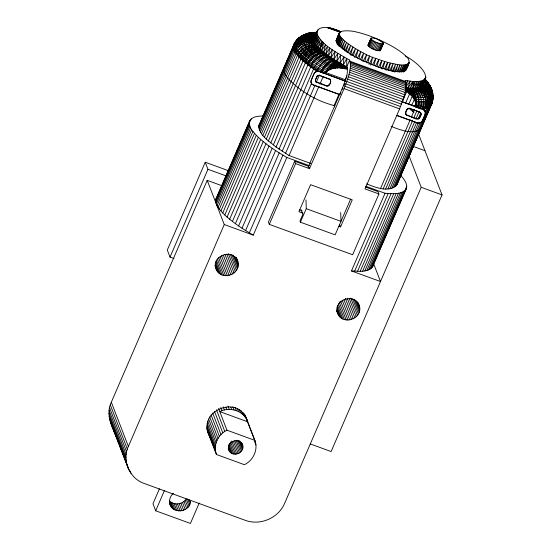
<?xml version="1.0" encoding="UTF-8"?>
<svg xmlns="http://www.w3.org/2000/svg" width="551" height="551" viewBox="0 0 551 551"><rect width="100%" height="100%" fill="white"/><g stroke="black" fill="none" stroke-linecap="round" stroke-linejoin="round"><path stroke-width="0.83" d="M347.137 68.971C339.175 68.861 332.811 63.999 326.337 59.969C320.2 55.878 314.104 51.539 309.187 45.988C300.591 39.335 307.313 29.699 316.784 33.101L313.815 39.093L316.983 31.097L313.994 38.088L313.898 40.209L314.841 42.73L316.804 45.602L321.584 50.458L333.872 59.46L346.731 66.864L346.765 58.571C336.027 51.973 323.196 45.96 317.052 34.369C315.806 22.777 335.366 28.742 340.311 31.538M311.219 83.16L310.881 82.023L311.232 80.405L314.153 73.648L315.351 72.133L317.156 71.354L319.084 71.54L345.773 81.272L318.995 71.299L316.109 71.396L314.063 73.414L310.881 81.087L311.708 83.959L313.243 85.047L339.933 94.779L340.911 92.527M315.42 80.756L315.489 79.406L317.376 75.797L315.427 80.191L315.585 79.64M420.909 113.265L419.697 112.135L409.972 108.588C406.672 107.121 403.731 114.264 407.058 115.345L416.776 118.892C420.096 119.822 422.817 113.472 419.607 111.901L409.317 108.23C406.707 108.726 405.26 112.741 405.839 114.215M396.376 115.359L417.396 123.025C422.583 124.547 423.698 117.322 425.248 114.16L425.262 111.405L424.084 109.959L402.209 101.852M425.248 114.16L425.172 111.164M320.007 71.761C310.482 64.55 296.362 58.041 293.855 45.216C296.886 36.132 307.575 31.986 316.563 32.592M347.268 67.36L345.119 66.23L343.087 67.229L342.743 68.172C331.805 62.222 320.847 55.816 312.024 46.911C304.91 42.427 305.185 29.506 316.178 33.983C307.665 35.856 313.547 45.347 317.913 48.433C326.523 56.429 336.799 62.366 347.137 67.821L345.863 68.689C334.388 62.587 322.852 56.03 313.615 46.745C307.093 41.931 306.611 32.144 316.722 32.633L312.252 32.605M118.844 443.383C114.443 430.538 104.476 416.219 111.316 402.223L207.204 180.349L222.501 185.935M409.021 155.733L421.205 187.306L284.605 503.394C278.434 518.133 260.072 525.936 245.154 520.282L144.472 483.564C129.671 478.757 121.695 460.512 128.376 446.42L224.257 224.553L207.204 180.349M307.052 33.652C282.319 41.497 323.678 64.315 330.82 69.185L334.781 65.156L338.583 63.145L338.314 62.421L336.523 61.932C331.158 63.489 327.191 68.386 324.966 73.283C328.623 68.785 334.856 67.649 340.353 67.952L343.452 65.865L345.119 66.23L335.125 60.5L326.612 54.804C319.477 54.267 312.176 60.286 310.654 67.015L276.065 147.048L289.048 155.54L310.874 163.495M309.483 168.647L308.574 166.299L294.689 161.229L295.591 163.585L309.483 168.647L344.072 88.608C347.185 79.661 352.275 69.729 349.651 60.114L346.765 58.571L343.321 65.032L343.962 57.008L340.029 63.179L340.67 55.093L336.875 61.319L337.784 53.33L333.872 59.46L335.036 51.574L331.034 57.607L332.219 49.673L328.375 55.768L329.808 47.944L325.903 53.964L327.618 46.284L323.637 52.187L325.593 44.638L321.584 50.458L323.74 43.019L319.759 48.777L321.936 41.297L318.161 47.152L320.406 39.658L316.804 45.602L319.222 38.219L315.695 44.121L318.285 36.876L314.841 42.73L317.555 35.588L314.235 41.421L316.873 33.742L313.898 40.209L316.763 33.136C306.838 33.37 310.117 43.302 315.509 47.276C324.773 56.319 336.186 62.766 347.571 68.737L345.863 68.689M294.689 161.229L268.42 222.019L269.322 224.367L352.647 254.755L378.916 193.966L365.031 188.903L399.62 108.871C402.733 99.917 407.823 89.985 405.199 80.37C439.967 86.872 423.244 65.417 405.529 56.05M249.679 120.883C247.867 127.563 254.266 132.977 258.357 137.33C266.925 145.25 276.802 151.587 286.844 157.462L253.274 235.132C242.433 228.755 231.668 221.908 222.728 212.968C219.332 209.111 214.367 204.187 216.116 198.553L249.679 120.883C252.413 116.171 258.77 116.123 263.578 115.944M406.321 188.704C401.7 195.295 391.988 193.477 385.039 193.27L351.469 270.94C358.419 271.147 368.13 272.972 372.758 266.374L406.321 188.704C408.002 183.559 403.731 178.875 400.611 175.273M338.018 313.974L336.819 310.771C340.05 328.017 366.739 318.299 358.171 303.057M336.523 61.932L332.108 58.585C324.856 58.303 319.608 65.287 316.791 71.231L310.654 67.015C313.436 60.638 319.401 55.072 326.612 54.804C321.853 50.499 308.842 42.916 315.124 35.588C307.396 30.636 294.957 37.034 303.27 45.774C311.122 55.617 322.197 62.194 332.866 68.558L337.818 64.315L339.471 63.654L341.654 64.336L341.84 64.984L337.577 67.925C326.399 62.869 315.93 55.458 307.389 46.559C301.673 42.627 301.824 32.475 310.351 32.977M216.44 454.499C212.92 445.215 218.134 434.284 226.95 430.186L254.893 440.373C258.419 449.657 253.205 460.588 244.389 464.693L216.44 454.499L207.741 431.943M228.259 448.245C230.166 459.589 248.026 452.454 241.627 442.894M423.044 83.27C421.136 90.233 411.218 87.919 405.832 87.664M169.556 503.118C171.781 514.606 190.205 512.595 190.577 501.19M215.124 265.616C217.762 284.206 246.104 273.943 236.338 257.944M415.681 106.515C418.044 99.049 414.779 87.306 405.295 87.857M366.642 183.834C374.535 187.085 390.232 193.663 397.051 184.316L431.64 104.284C435.373 95.502 431.281 85.563 424.966 79.137L425.861 80.474M415.495 107.211C420.833 105.861 427.865 107.865 431.881 103.065C434.684 96.136 430.193 87.733 423.457 84.992L423.423 81.644C430.117 83.883 434.856 92.534 432.046 99.042C427.686 103.209 420.909 102.279 415.371 102.08C413.897 96.997 409.668 93.326 405.302 90.66C413.443 92.189 436.185 93.87 425.076 79.551L429.222 84.627L430.972 88.566L430.572 87.933M428.699 84.386L425.42 79.654C437.501 92.754 434.711 104.27 415.392 100.916L414.738 100.282L413.284 93.842L409.455 88.36L414.249 88.539C421.067 92.651 422.824 101.825 420.22 108.953C424.463 106.963 432.225 107.438 432.631 101.012M295.811 41.291C299.902 36.063 307.596 34.417 313.574 37.144C307.981 32.97 292.953 36.931 297.375 45.712C303.932 56.911 315.833 63.565 326.412 70.411L326.075 72.064L325.4 72.036C316.419 65.776 278.358 45.03 304.696 34.775M276.065 147.048C269.467 141.263 258.398 135.298 258.949 125.27L294.413 43.391L296.803 40.065L299.2 38.618M294.413 43.391L258.701 126.406M423.368 82.574L425.944 76.995L422.5 85.205L425.227 78.724L421.832 85.997L424.525 79.44L420.916 86.679L423.595 80.053L419.745 87.23L422.328 80.604L418.333 87.664L420.819 81.018L416.68 87.974L419.201 81.272L414.8 88.153L417.396 81.417L412.692 88.201L414.18 81.41L410.378 88.126L412.933 81.348L407.857 87.919L410.316 81.114L405.674 86.934M397.051 184.316L431.894 103.147L432.294 100.792M422.114 125.773C417.245 137.137 398.283 129.292 391.155 126.317M431.894 103.147L396.534 185.343M417.575 107.817C419.958 101.109 418.147 92.54 411.962 88.518L411.597 89.517L406.314 88.918L405.081 88.284M416.315 88.429L421.054 87.285L422.927 85.88C430.186 88.973 433.961 97.947 431.123 105.303L427.969 107.638L422.521 108.822C425.654 101.715 423.099 92.444 416.315 88.429L414.249 88.539M373.977 65.535L375.761 58.351C367.751 57.469 314.711 26.916 352.977 31.235C367.118 34.093 380.596 39.775 393.104 46.876C397.925 49.762 402.733 52.834 406.624 56.932C411.149 60.424 408.484 65.844 406.046 69.784M377.029 66.657L378.799 59.501L375.761 58.351L372.428 64.942M380.038 67.69L381.809 60.555L378.799 59.501L375.5 66.113M370.706 65.128L372.703 57.118L368.984 64.426M382.876 69.033L384.763 61.519L381.809 60.555L378.53 67.188M367.834 63.048L369.659 55.823L366.298 62.373M385.721 69.846L387.635 62.373L384.763 61.519L381.154 68.909M364.79 61.698L366.656 54.459L362.895 61.726M388.462 70.549L390.404 63.117C396.224 63.985 403.869 67.222 408.973 63.014L406.025 69.777L404.73 70.941L402.388 71.609L399.103 71.761L392.636 71.01L378.888 67.312L360.512 59.666L352.117 55.134L345.084 50.561L339.912 46.27L337.68 43.708L336.337 40.533L337.467 38.35M361.8 60.293L363.701 53.048L360.313 59.57M391.065 71.127L393.049 63.744L389.894 70.445M358.88 58.84L360.836 51.594L357.441 58.096M356.056 57.359L358.067 50.113L354.3 57.325M393.517 71.582L395.556 64.253L392.078 71.713M330.634 82.003L330.552 80.115L329.34 78.986L319.614 75.439L318.457 75.329L317.466 76.031L318.457 75.329L319.614 75.439L330.263 79.633C331.668 81.934 329.346 86.514 326.419 85.736L315.771 81.541L316.791 82.43L326.509 85.97C329.567 86.7 331.137 82.478 330.552 80.115M419.607 111.901L421.06 113.809C420.461 115.834 419.538 119.484 416.687 118.658L406.962 115.111L405.75 113.981M353.356 55.851L355.423 48.612L351.841 55.472M395.79 71.906L397.898 64.632L394.454 72.112M258.722 127.66L293.311 47.62C296.266 40.375 306.57 35.705 313.285 40.361C305.929 37.427 295.997 41.173 293.6 48.977L259.011 129.01M406.314 88.918L409.021 93.236C419.042 96.391 441.089 92.63 424.229 80.205C425.895 82.526 426.453 86.493 423.478 88.015L421.054 87.285C427.865 90.564 431.474 99.132 428.967 106.274L429.277 106.984C433.782 100.006 429.394 89.896 422.121 86.645C428.547 90.977 432.714 99.49 429.277 106.984L394.695 187.023M350.553 55.141L352.922 47.104L349.355 53.95M425.048 111.288C430.655 103.857 428.182 92.003 419.724 87.802C427.831 89.751 431.199 100.44 427.969 107.638L393.38 187.677M397.884 72.098L400.054 64.887L396.989 71.623M425.324 107.39C427.79 100.365 424.773 91.748 418.147 88.181C426.44 89.951 429.628 100.95 426.398 108.168L425.324 107.39L423.905 110.117M348.384 52.82L350.588 45.602L347.034 52.441M372.758 266.374L373.123 265.189M294.055 47.414L293.311 47.62L293.29 46.374C296.238 39.135 306.37 34.754 313.113 39.176C305.764 36.056 295.68 39.72 293.311 47.62L294.165 50.43L296.087 53.619L300.901 59.012L310.654 67.015L314.056 67.856C317.011 62.235 322.411 56.429 329.264 56.684M432.308 102.142L431.64 104.284L432.067 103.175M346.152 51.319L348.425 44.114L344.898 50.947M399.764 72.16L402.023 65.004L398.986 71.754M314.456 43.026C307.362 40.602 298.986 44.176 295.522 50.761L294.165 50.43C297.251 43.033 306.191 39.335 313.739 41.649C306.328 38.901 296.748 42.813 294.165 50.43L259.576 130.47M344.113 49.838L346.469 42.654L342.97 49.487M401.424 72.085L403.78 64.997L400.763 71.754M342.288 48.398L344.719 41.235L341.262 48.068M279.04 149.149L314.056 67.856M340.69 47L343.19 39.865L339.781 46.704M402.85 71.878L405.309 64.853L402.32 71.623M406.053 69.77L409.241 62.249L406.5 68.207M264.459 137.178L299.048 57.139C301.879 50.561 309.152 45.802 316.391 46.904L316.694 46.057C309.207 43.157 300.447 48.268 297.437 55.341L262.848 135.381M339.037 46.456L341.902 38.556L338.541 45.396M404.028 71.54L406.597 64.584L403.304 72.105M311.68 38.088L313.209 38.102C305.833 34.789 295.797 38.453 293.29 46.374L293.835 45.933M337.915 45.182L340.862 37.316L337.556 44.17M295.219 42.337L293.538 45.237L293.952 44.59M337.04 43.99L340.077 36.152L336.833 43.019M424.58 108.561C427.783 101.356 424.8 92.313 418.147 88.181M432.308 102.266L433.017 97.052C433.885 105.978 421.983 105.599 416.039 105.11C414.986 99.731 415.378 93.381 410.736 89.448M266.312 139.045L300.901 59.012C303.711 52.524 310.688 47.558 317.913 48.433L318.202 47.689L316.391 46.904M404.957 71.079L407.65 64.185L404.365 71.706M423.333 82.533L424.78 78.841M405.75 86.073L407.83 80.797L405.612 83.325M315.076 45.43L315.447 44.5C307.926 41.828 299.124 46.442 296.087 53.619L261.498 133.659M336.434 42.882L339.547 35.085L336.372 41.966M412.692 88.201L415.378 81.445M314.235 41.421L317.052 34.369M337.219 38.811L338.176 36.483M338.817 34.933L340.091 31.827L337.033 38.722M336.413 41.098L339.285 34.107L336.179 41.008M405.626 70.487L408.443 63.661L405.502 70.432M336.027 40.96L339.285 33.232L335.917 40.932M336.606 39.431L339.554 32.475L336.558 39.397M228.631 170.769L205.241 162.242L167.297 250.044L170.018 257.097L174.054 258.564M170.018 257.097L207.961 169.295L205.241 162.242M215.751 199.744L250.319 119.815M215.661 201.046L249.231 123.376M250.216 121.227L251.235 118.871M215.854 202.458L249.417 124.788M216.323 203.98L249.885 126.31M217.066 205.599L250.629 127.928M218.079 207.314L251.649 129.643M219.367 209.118L252.937 131.448M220.917 211.005L254.486 133.335M261.277 120.986L262.634 117.845M263.316 116.268L264.335 113.912M268.413 104.47L269.095 102.899M270.451 99.752L271.471 97.396M272.153 95.819L273.172 93.463M275.555 87.96L276.23 86.383M277.249 84.028L277.931 82.45M279.288 79.31L280.307 76.947M284.392 67.511L285.067 65.941C280.955 70.432 286.162 76.348 289.268 79.771C301.817 92.354 317.638 101.37 334.877 105.792M286.417 62.814L287.429 60.479M288.104 58.916L289.117 56.574M289.792 55.017L290.804 52.676M222.728 212.968L256.298 135.298M260.403 132.02L295.522 50.761M224.794 215L258.357 137.33M227.102 217.094L260.664 139.424M229.65 219.236L263.213 141.566M232.426 221.433L265.988 143.763M268.413 140.973L303.002 60.941C305.929 54.15 314.525 47.365 321.949 51.147L321.536 51.629C314.401 51.277 308.092 56.65 305.33 62.917L270.741 142.957M235.415 223.665L268.984 145.994M273.296 144.982L307.885 64.949C310.626 58.792 316.563 53.233 323.63 53.289L324.174 52.951L321.536 51.629M238.617 225.931L272.187 148.26M242.02 228.217L275.583 150.547M245.601 230.518L279.171 152.847M282.202 151.27L311.735 82.932M249.362 232.825L282.925 155.155M285.542 153.398L315.076 85.068M316.088 82.726L319.456 74.929M289.048 155.54L318.919 86.424M319.931 84.089L323.299 76.286M269.322 224.367L295.591 163.585M159.418 488.813L152.971 503.738L155.692 510.791L190.412 523.45L199.235 503.029M155.692 510.791L164.515 490.369M339.196 93.808L334.133 105.523L334.677 106.935M344.595 81.314L346.958 75.852M308.14 167.29L343.163 86.259C345.25 80.067 349.058 73.021 346.565 66.451M342.205 89.524L342.853 88.022M343.824 85.77L344.802 83.518M367.985 45.072L371.147 38.047C375.575 37.812 380.445 40.016 383.434 43.267L380.307 50.685C375.878 50.919 371.009 48.715 368.02 45.464L368.226 44.803M368.55 44.052L371.147 38.047M368.02 45.464L370.899 38.322M368.323 45.953L371.243 39.197L370.933 38.708M368.888 46.525L371.808 39.768L371.243 39.197M369.687 47.145L372.607 40.388L371.808 39.768M370.692 47.792L373.612 41.036L372.607 40.388M371.849 48.433L374.77 41.683L373.612 41.036M373.11 49.053L376.03 42.296L374.77 41.683M374.425 49.611L377.345 42.854L382.718 44.073L383.468 43.66L383.124 42.778M350.67 199.069L335.132 234.85L300.419 222.191L306.253 208.684L305.991 199.882M375.734 50.086L378.647 43.329M376.974 50.458L379.894 43.708M378.096 50.713L381.017 43.963M379.054 50.844L381.974 44.087M379.804 50.83L382.718 44.073L383.468 43.66M380.307 50.685L383.434 43.267M407.623 65.135L408.277 63.634M338.968 226.309L340.573 226.895L352.247 199.875L310.585 184.688L298.911 211.701L302.919 213.161M402.113 102.252L406.831 91.328M405.419 103.567L409.806 93.429M408.863 104.077L412.575 95.495M411.755 105.324L414.455 99.084M413.973 112.652L412.403 111.206L413.078 109.649M414.421 106.529L415.771 103.402M380.376 188.841L410.247 119.732M411.26 117.391L414.627 109.587M383.117 188.979L412.644 120.648M413.656 118.307L416.694 111.288M385.638 188.986L414.827 121.434M415.84 119.092L419.215 111.295M387.932 188.855L416.453 122.866M418.133 118.968L420.833 112.721M389.991 188.594L418.512 122.604M354.596 271.202L388.166 193.532M391.809 188.201L420.33 122.212M357.509 271.326L391.079 193.656M395.742 186.245L430.331 106.205C433.837 98.615 429.325 90.226 422.927 85.88L423.457 84.992C429.381 86.934 435.448 95.564 431.495 101.315C427.046 104.683 420.971 104.056 415.709 103.836C416.37 98.719 414.999 93.085 411.142 89.482M360.202 271.312L393.765 193.642M362.661 271.161L396.224 193.491M364.879 270.878L398.442 193.201M366.849 270.451L400.412 192.781M368.564 269.894L402.127 192.223M370.017 269.205L403.58 191.534M371.202 268.392L404.765 190.722M405.756 188.566L406.776 186.217M372.118 267.442L406.686 187.519M418.56 134.065L442.033 194.902L331.117 451.551L310.289 443.954M346.731 66.864L349.651 60.114M314.428 37.192L318.147 29.568M431.977 103.402L431.123 105.303C434.705 97.617 429.863 89.331 423.457 84.992M297.113 40.292L295.281 41.972L293.538 45.237M319.759 48.777L322.81 42.151M386.857 70.549L390.404 63.117L387.635 62.373L384.412 69.04M423.719 83.986C428.031 85.742 431.433 89.537 432.597 94.056C430.262 101.095 420.482 99.4 414.669 99.249L413.794 98.491L414.373 97.279C420.206 97.906 433.671 98.739 431.626 89.414M294.062 44.211L294.62 43.054M414.373 97.279L412.527 96.701L413.147 95.44L412.534 93.766L409.503 89.331M317.376 75.797L316.66 76.706M258.949 125.27L260.258 123.348M319.628 50.01L319.952 49.39L317.913 48.433M310.743 65.5L307.885 64.949L307.685 63.186C310.764 57.27 317.142 51.966 324.174 52.951M322.245 72.766L324.766 73.166L325.4 72.036M307.685 63.186L305.33 62.917L304.896 60.927C308.05 54.866 314.862 49.845 321.949 51.147M304.896 60.927L303.002 60.941L302.403 58.723C305.626 52.531 312.837 47.813 319.952 49.39M414.738 100.282L415.302 99.304M316.694 46.057C309.559 44.018 301.679 48.137 298.318 54.556L299.048 57.139L300.205 56.595C303.498 50.286 311.06 45.871 318.202 47.689M431.309 104.511L430.331 106.205L430.303 105.475M216.116 198.553L216.757 197.485M326.412 70.411L327.418 70.962C329.911 67.401 332.962 63.613 337.336 62.415M409.021 93.236L409.827 92.127C419.001 95.061 437.955 90.825 424.511 79.509C433.727 92.658 412.906 91.149 405.481 89.558L406.679 91.535L409.827 92.127L410.977 94.986C421.935 98.636 441.695 92.94 424.738 81.128M295.074 42.303L296.803 40.065M428.967 106.274L427.969 107.638L427.307 106.915M172.408 508.146L169.687 501.093C174.35 505.722 182.856 504.42 186.252 498.91L188.972 505.963M297.843 39.286L299.083 37.929M316.302 34.995C308.615 30.043 296.335 36.538 304.531 45.148C312.706 55.045 323.857 62.311 335.166 68.124L335.821 67.449M173.455 493.29C169.88 496.093 168.42 501.341 170.466 505.467M297.437 55.341L298.318 54.556M300.426 37.268L301.652 36.214M297.857 38.88C302.017 34.734 309.035 33.356 314.215 36.304C307.782 31.986 292.801 37.103 299.407 46.036C306.728 56.643 318.278 63.324 329.009 69.998L334.009 64.701L337.88 62.738M408.725 108.244L406.927 109.621M343.087 67.229L342.233 67.897L340.353 67.952L339.382 66.347M406.679 91.535L407.85 90.887M423.478 88.015L417.892 89.531L411.597 89.517M304.428 34.844L308.092 33.659M246.793 419.676C241.992 410.089 229.071 406.769 219.78 411.611L247.73 421.804L244.954 414.903M419.077 108.395L422.948 107.707M310.385 33.432L311.542 32.97L308.76 33.28L315.668 32.337L314.029 32.578M419.332 123.204L421.047 122.198M310.688 33.039L311.907 32.695M309.283 33.198L310.53 32.86M311.79 33.019L316.005 32.378L312.748 32.633M302.403 58.723L300.901 59.012L300.205 56.595M333.651 60.183C327.556 61.45 323.416 66.967 320.675 72.188L321.405 72.636C324.257 67.291 328.61 61.175 335.125 60.5M306.184 34.465L306.728 34.382M315.241 32.564L316.859 32.323M308.333 33.301L312.031 32.957L316.398 33.921M419.242 122.969L420.193 122.694M311.742 32.688L316.308 33.177M420.447 107.844L418.14 107.838C420.503 101.095 418.698 91.983 411.962 88.518M311.701 39.114L313.113 39.176M294.62 49.025L293.6 48.977C296.707 41.463 305.75 38.177 313.285 40.361M341.654 64.336L339.781 64.557L336.964 66.402L337.577 67.925M405.185 90.454L406.19 90.626M319.711 75.673L317.886 75.494M409.972 108.588L409.317 108.23M397.092 115.421L418.347 123.238M313.629 69.116L317.335 70.053M294.992 51.98L296.652 52.455M422.121 86.645L424.346 87.368M340.194 32.158L327.363 27.55L340.256 32.254M422.927 85.88L425 86.624M340.422 31.793L329.174 27.715L340.497 31.855M331.013 28.149L341.11 31.813M337.446 30.911L339.857 31.793M350.105 61.299L405.653 81.555M350.353 62.215L405.901 82.471M350.491 63.372L406.039 83.628M350.512 64.763L406.059 85.019M350.415 66.361L405.963 86.617M350.209 68.152L405.756 88.408M349.892 70.115L405.44 90.371M349.465 72.215L405.013 92.472M348.935 74.44L404.482 94.696M348.308 76.747L403.862 97.004M347.598 79.124L403.146 99.38M325.489 72.47L345.697 79.84M402.12 101.618L423.147 109.284L425.262 111.405M346.806 81.52L402.354 101.777M345.952 83.924L401.5 104.18M345.029 86.3L400.584 106.557M344.072 88.608L399.62 108.871M311.129 82.925L311.708 83.959L313.154 84.813L339.843 94.545M412.961 146.318L424.979 150.698M421.205 187.306L442.033 194.902M286.844 157.462L309.38 165.679M365.719 186.224L385.039 193.27M365.664 187.113L378.007 191.617L378.916 193.966M207.961 169.295L226.516 176.058M306.253 208.684L340.973 221.344L340.704 212.541M299.606 209.938L302.01 210.813M224.257 224.553L253.274 235.132M351.469 270.94L380.486 281.52L373.468 263.323M333.114 28.9L340.511 31.779M376.03 42.296L377.345 42.854M423.705 82.87C427.975 84.585 431.433 88.263 432.59 92.754M378.337 39.679L382.559 42.213M334.856 29.685L336.64 30.615M423.423 81.644L427.824 84.365L430.896 88.015M424.911 81.486L428.313 83.993L430.372 86.672M324.766 73.166C314.022 66.175 301.817 59.425 295.274 47.93C291.507 38.845 307.017 33.453 313.209 38.102M425.083 80.336L428.244 83.194M408.794 108.21L412.403 111.206M416.039 105.11L417.933 106.674M419.724 87.802L421.095 88.986M421.054 87.285L422.39 88.553M426.564 81.927L427.101 82.512M408.043 89.159L412.182 95.33L412.527 96.701M237.247 260.313C232.357 248.914 213.223 255.127 215.73 267.194M406.039 114.456L406.962 115.111M315.771 81.541L316.701 82.195M425.482 79.695L426.391 81.045M315.482 81.059L315.868 81.775L315.33 80.522L315.571 81.3M242.22 444.443C238.852 436.771 225.986 441.909 228.858 449.788M211.405 440.042L209.277 435.924M247.406 421.543C239.671 392.415 194.4 411.666 210.365 437.404M409.827 92.127L406.741 88.07L409.483 90.137L412.182 95.33M428.595 83.724L430.379 87.34M427.349 82.133L428.079 83.628M431.571 89.641L432.067 91.556L430.965 87.843M359.087 305.426C354.803 292.698 333.672 299.544 337.432 312.348M334.581 66.747L335.166 68.124M432.177 92.644L432.652 93.842L432.542 92.747M420.964 114.133L420.902 114.925M422.328 120.917L421.832 121.743M419.642 117.391L418.505 118.83L416.776 118.892M329.939 79.482L329.34 78.986M329.381 84.468L328.238 85.915L326.509 85.97M317.156 71.354L315.255 71.892M339.664 224.546L340.573 226.895M357.702 302.361L359.527 307.093M356.945 301.721L359.686 308.822M355.588 300.302L359.548 310.564M354.252 299.641L359.121 312.272M352.633 298.904L358.419 313.898M350.753 298.05L357.454 315.413M349.251 298.614L356.256 316.763M347.24 298.194L354.851 317.927M345.36 298.339L353.281 318.864M343.969 299.82L351.586 319.552M342.192 300.24L349.802 319.973M340.676 301.177L347.984 320.117M339.175 301.831L346.18 319.986M338.342 303.794L344.43 319.573M301.066 209.559L302.885 214.263L299.964 221.013L300.419 222.191M337.611 305.481L342.784 318.898M337.019 306.928L341.283 317.975M336.923 308.932L339.967 316.825M337.04 310.743L338.865 315.482M236.31 257.992L237.832 261.939M235.787 257.227L236.393 258.812M235.697 257.331L238.135 263.647M234.795 256.704L238.142 265.382M233.293 255.271L237.86 267.111M231.813 254.583L237.288 268.785M230.366 254.576L236.455 270.362M228.362 253.646L235.367 271.801M226.757 254.121L234.065 273.062M224.96 254.383L232.57 274.109M223.32 255.196L230.931 274.928M221.578 255.754L229.188 275.486M220.076 256.828L227.384 275.769M218.561 257.627L225.566 275.775M217.39 258.929L223.789 275.507M216.295 259.962L222.081 274.956M215.627 261.525L220.503 274.157M215.434 263.647L219.091 273.117M215.138 264.762L217.879 271.863M215.069 265.699L216.894 270.438M246.497 418.615L254.893 440.373M247.213 420.998L255.554 442.632M244.065 413.705L245.601 417.686M254.686 441.75L255.926 444.953M242.929 412.671L244.155 415.853M241.262 411.025L242.488 414.214M239.389 409.593L240.615 412.782M237.343 408.394L238.569 411.576M235.153 407.444L236.379 410.626M232.853 406.755L234.079 409.937M230.773 407.134L231.695 409.524M228.031 406.204L229.264 409.386M241.772 443.424L242.667 445.745M241.035 442.474L242.826 447.116M239.699 440.766L242.688 448.5M225.903 407.141L226.819 409.531M238.679 440.559L242.261 449.843M237.391 440.249L241.572 451.083M223.176 406.769L224.402 409.958M236.159 440.566L240.635 452.178M234.719 440.697L239.499 453.074M220.82 407.464L222.046 410.653M233.424 441.365L238.204 453.742M231.73 441L236.806 454.155M218.554 408.429L226.95 430.186M230.58 441.909L235.36 454.286M229.746 443.307L233.927 454.141M216.44 409.779L224.78 431.405M228.982 444.437L232.563 453.721M228.341 445.304L231.33 453.046M214.435 411.239L222.783 432.866M228.479 447.495L230.277 452.137M228.245 447.942L229.436 451.035M212.624 412.913L220.965 434.546M211.026 414.779L219.374 436.406M209.669 416.811L218.017 438.438M208.574 418.974L216.922 440.6M207.755 421.233L216.102 442.866M207.231 423.567L215.572 445.194M206.997 425.93L215.345 447.557M206.756 427.486L215.413 449.919M206.818 429.015L215.778 452.247M189.11 499.716L190.315 502.849M187.664 498.972L189.778 504.454M185.205 500.28L187.925 507.333M183.938 501.472L186.658 508.525M182.498 502.464L185.219 509.517M180.914 503.215L183.635 510.267M179.233 503.71L181.954 510.763M177.498 503.938L180.218 510.991M175.762 503.896L178.483 510.949M174.068 503.573L176.788 510.625M172.463 502.987L175.184 510.04M170.989 502.154L173.71 509.207M169.501 502.188L171.32 506.886M111.316 402.223L128.376 446.42M110.31 404.916L127.364 449.12M109.573 407.685L126.627 451.889M109.126 410.502L126.179 454.699M108.967 413.333L126.021 457.53M109.091 416.157L126.151 460.354M130.098 471.015L131.007 473.385M109.511 418.939L126.565 463.136M119.45 444.96L129.499 471.009M110.214 421.66L128.252 468.488M245.223 415.564L245.836 417.162M413.587 97.196L413.794 98.491M405.598 112.872L405.688 113.671M432.611 92.967L432.728 94.069M380.514 50.024L380.548 50.41M410.936 93.58L410.977 94.986M327.384 69.033L327.418 70.962M433.01 95.392L433.024 96.721"/></g></svg>
